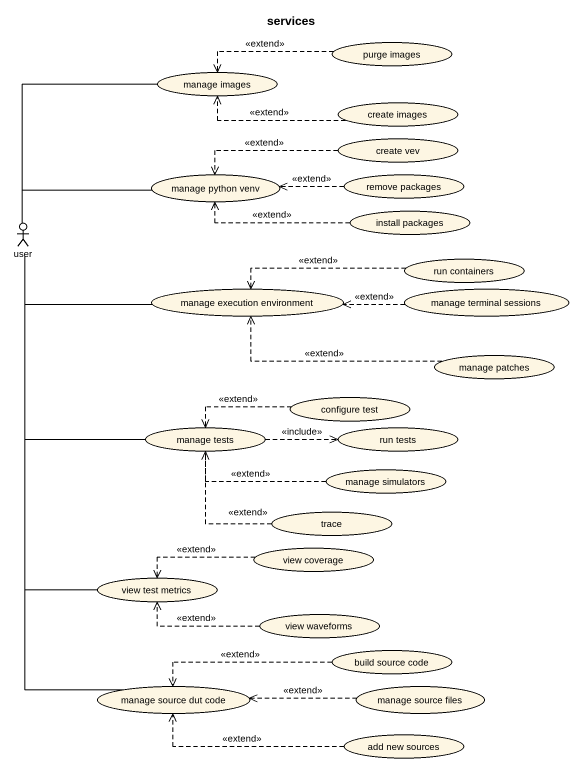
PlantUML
@startuml
title services
usecase "purge images" as purge_images
usecase "manage images" as manage_images
usecase "create images" as create_images
usecase "create vev" as create_vev
usecase "manage python venv" as manage_python_venv
usecase "remove packages" as remove_packages
actor user
usecase "install packages" as install_packages
usecase "run containers" as run_containers
usecase "manage execution environment" as manage_execution_environment
usecase "manage terminal sessions" as manage_terminal_sessions
usecase "manage patches" as manage_patches
usecase "configure test" as configure_test
usecase "manage tests" as manage_tests
usecase "run tests" as run_tests
usecase "manage simulators" as manage_simulators
usecase trace
usecase "view coverage" as view_coverage
usecase "view test metrics" as view_test_metrics
usecase "view waveforms" as view_waveforms
usecase "build source code" as build_source_code
usecase "manage source dut code" as manage_source_dut_code
usecase "manage source files" as manage_source_files
usecase "add new sources" as add_new_sources
purge_images .left.> manage_images : <<extend>>
create_images .left.> manage_images : <<extend>>
create_vev .left.> manage_python_venv : <<extend>>
remove_packages .left.> manage_python_venv : <<extend>>
user -up- manage_images
user -right- manage_python_venv
user -right- manage_execution_environment
user -- manage_tests
user -- view_test_metrics
user -- manage_source_dut_code
install_packages .left.> manage_python_venv : <<extend>>
run_containers .left.> manage_execution_environment : <<extend>>
manage_terminal_sessions .left.> manage_execution_environment : <<extend>>
manage_patches .left.> manage_execution_environment : <<extend>>
configure_test .left.> manage_tests : <<extend>>
manage_tests .right.> run_tests : <<include>>
manage_simulators .left.> manage_tests : <<extend>>
trace .up.> manage_tests : <<extend>>
view_coverage .left.> view_test_metrics : <<extend>>
view_waveforms .left.> view_test_metrics : <<extend>>
build_source_code .left.> manage_source_dut_code : <<extend>>
manage_source_files .left.> manage_source_dut_code : <<extend>>
add_new_sources .left.> manage_source_dut_code : <<extend>>
@enduml
